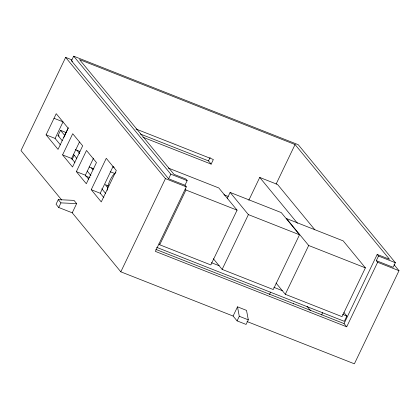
<?xml version="1.0" encoding="UTF-8"?>
<svg xmlns="http://www.w3.org/2000/svg" width="420" height="420" viewBox="0 0 420 420"><rect width="100%" height="100%" fill="white"/><g stroke="black" fill="none" stroke-linecap="round" stroke-linejoin="round"><path stroke-width="0.63" d="M233.095 316.045L237.51 306.836L246.524 310.391L248.304 319.835L246.094 324.434L237.079 320.88L233.095 316.045L120.823 271.824L165.433 178.616L65.641 57.398L21 150.57L61.693 199.999M346.71 326.807L155.379 251.386L186.302 186.847L184.973 185.231L168.609 178.784L71.479 60.785L73.684 56.18L298.237 144.706L395.372 262.7L393.162 267.304L376.304 260.657L378.509 256.053L377.181 254.441L344.054 323.584L346.71 326.807L377.632 262.269L376.304 260.657M46.085 134.867L56.227 113.689L68.177 128.205L58.034 149.384L46.085 134.867L55.099 138.422L60.454 144.926M55.099 138.422L63.042 121.847L54.023 118.293M62.186 140.653L58.018 135.587L60.532 130.342L66.019 132.505M63.724 137.44L68.371 127.748M62.575 154.896L72.718 133.723L82.677 145.819L72.529 166.997L62.575 154.896L71.589 158.45L74.907 162.488M71.589 158.45L79.48 141.981M72.009 159.742L74.214 155.143M72.24 212.809L76.65 203.6L73.993 200.377L58.265 199.647L56.059 204.251L58.716 207.48L72.24 212.809L120.823 271.824M58.716 207.48L60.921 202.876L58.265 199.647M76.356 171.638L86.499 150.465L96.458 162.561L86.31 183.734L76.356 171.638L85.37 175.192L88.688 179.225M85.37 175.192L93.545 158.135M91.224 189.703L106.265 158.309L116.319 170.52L101.273 201.915L91.224 189.703L100.238 193.258L103.861 197.652M100.238 193.258L113.053 166.514M168.609 178.784L170.814 174.179L73.684 56.18M184.973 185.231L187.184 180.632L185.855 179.015L173.996 174.342L79.517 59.572L295.055 144.538L389.534 259.308L377.181 254.441M168.289 168.047L218.804 187.96L237.074 210.152L210.829 264.936L159.705 244.781L185.95 190.003L185.12 188.99M135.986 129.008L213.355 159.511L211.15 164.115L208.493 160.886L210.152 157.437M227.299 198.314L230.118 192.423L281.243 212.578L299.512 234.77L273.268 289.548L222.143 269.393L213.355 258.72M248.808 200.256L259.733 177.445L277.541 184.464L314.837 229.772M222.143 269.393L248.388 214.615L230.118 192.423M276.103 184.102L295.055 144.538M237.079 320.88L239.285 316.281L237.51 306.836M269.483 294.415L270.585 292.115M285.301 294.294L308.679 245.495L286.482 218.531L343.198 240.886L365.395 267.855L342.017 316.649L285.301 294.294L276.034 283.033M321.605 314.958L322.707 312.659M343.928 312.538L346.846 316.082L344.332 321.332L156.581 247.317M394.012 264.632L399 270.695L354.385 363.82L246.997 321.52M60.921 202.876L76.65 203.6M65.641 57.398L71.741 59.798M71.479 60.785L72.697 61.268M140.264 133.99L208.493 160.886M142.921 137.214L211.15 164.115M223.902 194.744L228.165 196.423M170.814 174.179L187.184 180.632M378.509 256.053L395.372 262.7M58.018 135.587L59.23 136.064M165.433 178.616L186.302 186.847M377.632 262.269L399 270.695M185.95 190.003L237.074 210.152M248.388 214.615L299.512 234.77M75.264 149.615L79.926 151.452M113.059 166.84L114.256 167.312M308.679 245.495L365.395 267.855M110.171 171.696L114.97 173.586M89.119 166.971L93.854 168.84M85.68 176.069L89.954 177.749M108.239 185.819L105.221 184.627L107.614 187.53M211.386 262.684L219.13 265.734M273.861 287.312L282.287 290.635M342.62 314.417L346.846 316.082M155.773 249.359L344.054 323.584M239.285 316.281L248.304 319.835M259.733 177.445L297.444 223.256M307.052 306.358L310.375 310.391M158.949 243.868L159.705 244.781M60.532 130.342L64.88 135.623M76.944 150.276L79.742 153.673M91.439 167.89L93.061 169.853M73.448 154.329L76.781 158.382M87.203 171.045L90.956 175.602M101.798 188.769L105.551 193.326M293.648 303.886A5.192 0.945 25.6 0 1 293.585 303.319M107.21 190.334A12.511 4.489 -68.5 0 1 115.894 172.578"/></g></svg>
